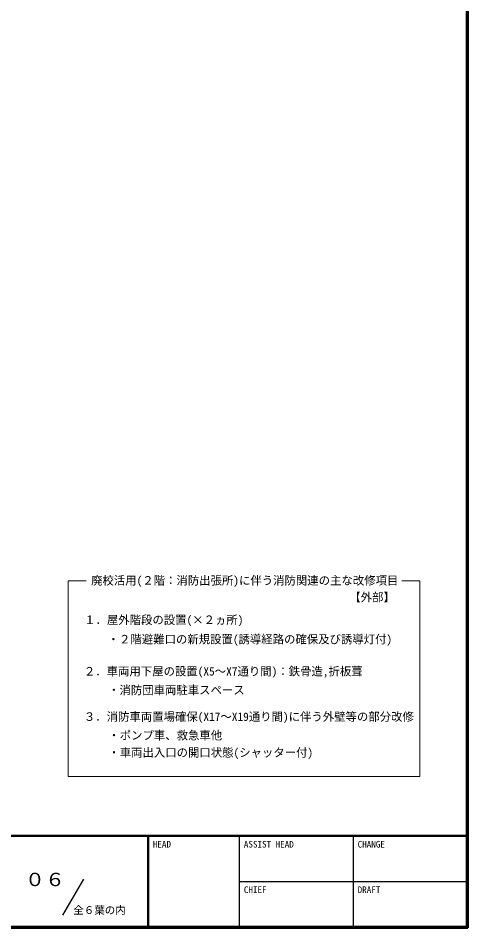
# Model space of a CAD drawing. Units: millimetres at full size, sheet at 1:200; details may follow other scales. Extents: x -55340 to 55340, y -38040 to 38040.
# Drawn here: x 35585 to 55340, y -38040 to 1956 of the extents above; entities that cross this region are included whole.
import ezdxf
from ezdxf.enums import TextEntityAlignment as Align

# ---------------------------------------------------------------- set-up
doc = ezdxf.new("R2010")
doc.units = ezdxf.units.MM
doc.header["$LTSCALE"] = 200
doc.layers.add('0-2_躯体', color=3, linetype='Continuous', lineweight=18)
doc.layers.add('F-0_F-0ﾚｲﾔ', color=5, linetype='Continuous', lineweight=50)
doc.layers.add('F-A_F-Aﾚｲﾔ', color=7, linetype='Continuous')
doc.layers.add('F-B_F-Bﾚｲﾔ', color=6, linetype='Continuous')
doc.styles.add('ＭＳ ゴシック', font='')
doc.styles.get('ＭＳ ゴシック').set_extended_font_data('MS Gothic')

msp = doc.modelspace()

# ---------------------------------------------------------------- linework, layer by layer
at = {"layer": '0-2_躯体'}
for p, q in [((37777.5, -22790.2), (38577.5, -22790.2)), ((37777.5, -31382.3), (37777.5, -22790.2)), ((52436.1, -22790.2), (53236.1, -22790.2)), ((53236.1, -22790.2), (53236.1, -31382.3)), ((37777.5, -31382.3), (53236.1, -31382.3))]:
    msp.add_line(p, q, dxfattribs=at)
at = {"layer": 'F-0_F-0ﾚｲﾔ'}
for p, q in [((55300, 38000), (55300, -38000)), ((55340, 38040), (55340, -38040)), ((-55300, -34000), (55300, -34000)), ((41300, -34000), (41300, -38000)), ((-55340, -38040), (55340, -38040)), ((-55300, -38000), (55300, -38000))]:
    msp.add_line(p, q, dxfattribs=at)
at = {"layer": 'F-0_F-0ﾚｲﾔ', "color": 2, "lineweight": 25}
for p, q in [((45300, -34000), (45300, -38000)), ((50300, -34000), (50300, -38000)), ((37549.8, -37486.4), (38463.1, -35904.6)), ((45300, -36000), (55300, -36000))]:
    msp.add_line(p, q, dxfattribs=at)

# ---------------------------------------------------------------- texts
at = {"layer": '0-2_躯体', "color": 2, "style": 'ＭＳ ゴシック'}
for s, p in [('廃校活用(２階：消防出張所)に伴う消防関連の主な改修項目', (38787.6, -23063.2)), ('【外部】', (50133.7, -23798.3)), ('１．屋外階段の設置(×２ヵ所)', (38482, -24794)), ('・２階避難口の新規設置(誘導経路の確保及び誘導灯付)', (39516, -25647.8)), ('２．車両用下屋の設置(X5～X7通り間)：鉄骨造,折板葺', (38471.8, -27058.1)), ('・消防団車両駐車スペース', (39535.3, -27882)), ('３．消防車両置場確保(X17～X19通り間)に伴う外壁等の部分改修', (38471.8, -29052.5)), ('・ポンプ車、救急車他', (39544.6, -29872.2)), ('・車両出入口の開口状態(シャッター付)', (39544.6, -30629.1))]:
    msp.add_text(s, height=366.6, dxfattribs=at).set_placement(p, align=Align.BOTTOM_LEFT)
at = {"layer": 'F-A_F-Aﾚｲﾔ', "style": 'ＭＳ ゴシック'}
for s, p in [('HEAD', (41500, -34600)), ('ASSIST HEAD', (45500, -34600)), ('CHANGE', (50500, -34600)), ('CHIEF', (45500, -36600)), ('DRAFT', (50500, -36600))]:
    msp.add_text(s, height=293.3, dxfattribs=at).set_placement(p, align=Align.BOTTOM_LEFT)
at = {"layer": 'F-B_F-Bﾚｲﾔ', "style": 'ＭＳ ゴシック', "width": 1.1}
msp.add_text('０６', height=586.5, dxfattribs=at).set_placement((35879.4, -36383.2), align=Align.BOTTOM_LEFT)
at = {"layer": 'F-B_F-Bﾚｲﾔ', "color": 2, "style": 'ＭＳ ゴシック'}
msp.add_text('全６葉の内', height=337.2, dxfattribs=at).set_placement((38008, -37533.7), align=Align.BOTTOM_LEFT)

doc.saveas('drawing.dxf')
